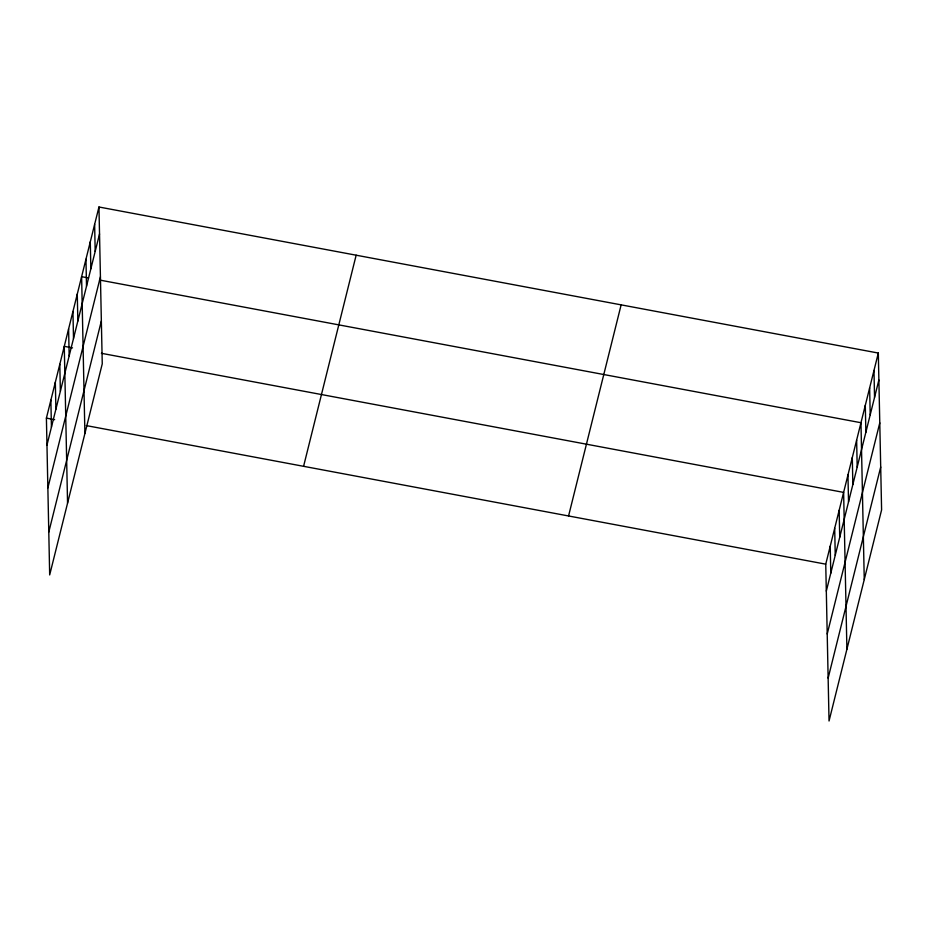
<?xml version="1.0" encoding="UTF-8"?>
<svg xmlns="http://www.w3.org/2000/svg" width="928" height="928" viewBox="0 0 928 928"><rect width="100%" height="100%" fill="white"/><g stroke="black" fill="none" stroke-linecap="round" stroke-linejoin="round"><path stroke-width="1.39" d="M98.96 207.002L102.254 363.834L49.683 574.942L46.4 418.122L98.96 207.002L878.317 353.058L881.6 509.878L829.04 720.998L825.746 564.166L878.317 353.058M46.968 445.08L99.528 233.96M47.862 487.931L100.421 276.822M48.79 532.092L101.349 320.972M303.584 466.32L356.155 255.2M568.562 515.968L621.134 304.86M826.314 591.124L878.874 380.004M827.219 633.986L879.779 422.866M828.136 678.136L880.707 467.016M88.496 277.959L81.618 276.672L84.9 433.504M99.493 280.024L860.964 422.727L864.258 579.548M72.523 347.884L64.276 346.341L67.558 503.162M101.407 353.301L843.622 492.385L846.904 649.217M46.4 418.122L54.648 419.665M86.281 425.592L825.746 564.166M873.979 370.469L874.547 397.428M869.64 387.892L870.209 414.839M865.302 405.304L865.87 432.262M856.637 440.139L857.194 467.097M852.298 457.55L852.855 484.509M847.96 474.974L848.528 501.932M839.156 510.33L839.724 537.289M834.69 528.276L835.246 555.234M830.224 546.221L830.78 573.179M94.633 224.425L95.19 251.384M90.294 241.837L90.851 268.795M85.956 259.26L86.524 286.207M77.279 294.095L77.848 321.042M72.941 311.506L73.509 338.465M68.602 328.93L69.171 355.876M59.798 364.286L60.366 391.245M55.332 382.232L55.9 409.19M50.866 400.177L51.434 427.135"/></g></svg>
